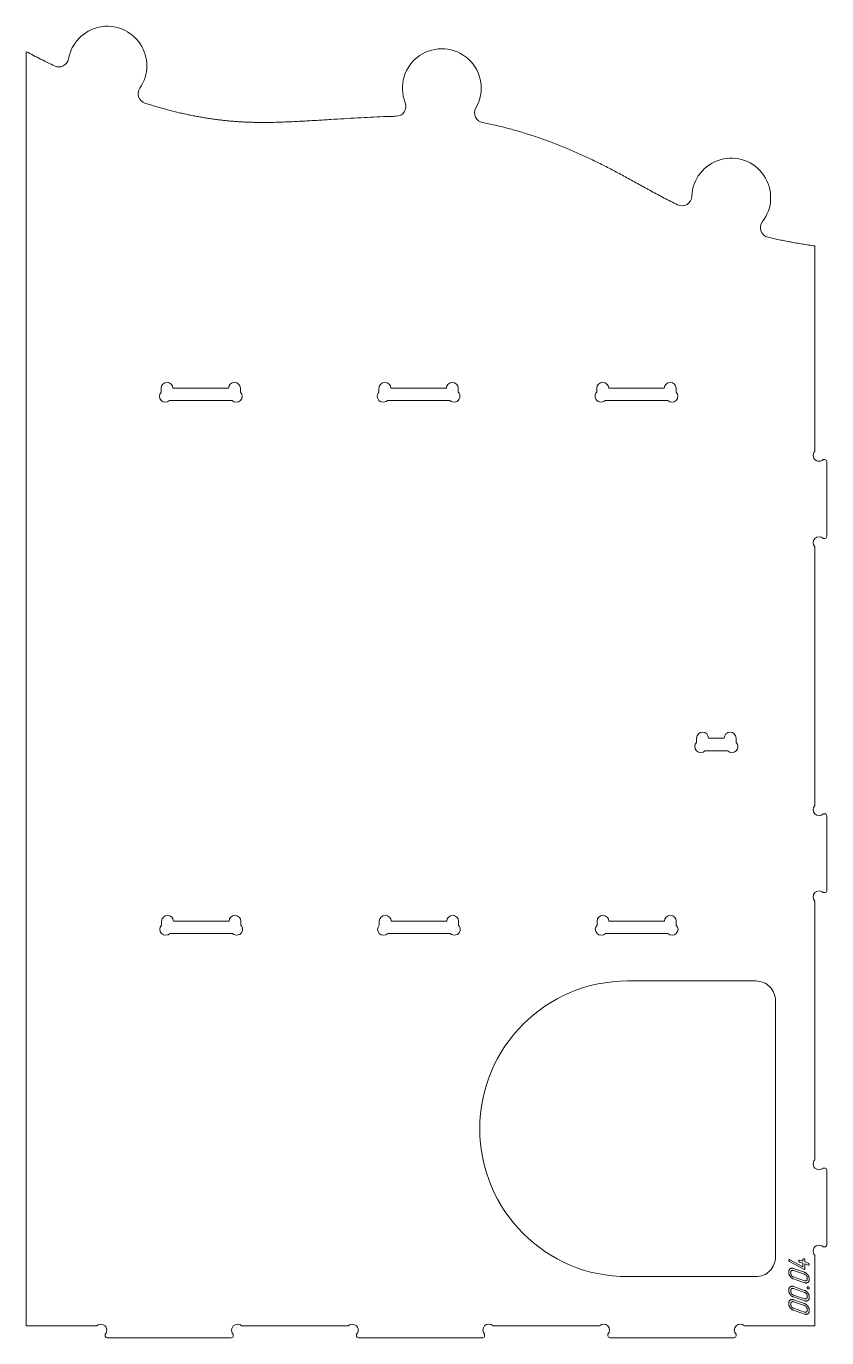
# Model space of a CAD drawing. Header units: millimetres. Extents: x 10 to 1426, y -715 to -10.
# Drawn here: x 10 to 416, y -676 to -10 of the extents above; entities that cross this region are included whole.
import ezdxf

# ---------------------------------------------------------------- set-up
doc = ezdxf.new("R2010")
doc.units = ezdxf.units.MM
doc.layers.add('Cut', color=7, linetype='Continuous', lineweight=0)
doc.layers.add('Mark', color=7, linetype='Continuous', lineweight=0)

msp = doc.modelspace()

# ---------------------------------------------------------------- linework, layer by layer
at = {"layer": 'Cut'}
for points in [[(410.2062, -669.535223), (374.448921, -669.535223, 1), (370.20628, -673.777864), (370.20628, -674.535213, -0.4142135624), (369.206282, -675.535211), (306.206408, -675.535211, -0.4142135624), (305.20641, -674.535213), (305.20641, -673.777864, 1), (300.963769, -669.535223), (246.949176, -669.535223, 1), (242.706535, -673.777864), (242.706535, -674.535213, -0.4142135624), (241.706537, -675.535211), (178.706663, -675.535211, -0.4142135624), (177.706665, -674.535213), (177.706665, -673.777864, 1), (173.464024, -669.535223), (119.449431, -669.535223, 1), (115.20679, -673.777864), (115.20679, -674.535213, -0.4142135624), (114.206792, -675.535211), (51.206918, -675.535211, -0.4142135624), (50.20692, -674.535213), (50.20692, -673.777864, 1), (45.964279, -669.535223), (10.207, -669.535223), (10.207, -23.116303), (11.13396, -23.601324), (12.056811, -24.082078), (12.975568, -24.558584), (13.890247, -25.030861), (14.800865, -25.498925), (15.707438, -25.962796), (16.609981, -26.422492), (17.508511, -26.87803), (18.403044, -27.329428), (19.293595, -27.776705), (20.180181, -28.219879), (21.062818, -28.658968), (21.941522, -29.093989), (22.816309, -29.524962), (23.687194, -29.951904), (24.554195, -30.374833, 0.4984583973), (31.666373, -26.744467, -1.2428275197), (67.809843, -41.58868, 0.5032631633), (70.390348, -49.193976), (71.129718, -49.430536), (71.865458, -49.663467), (72.597592, -49.892795), (73.326142, -50.118546), (74.05113, -50.340745), (74.77258, -50.559417), (75.490514, -50.774589), (76.204955, -50.986285), (76.915925, -51.194531), (77.623448, -51.399354), (78.327545, -51.600778), (79.02824, -51.798829), (79.725555, -51.993533), (80.419513, -52.184914), (81.110136, -52.373), (81.797447, -52.557815), (82.48147, -52.739384), (83.162226, -52.917735), (83.839738, -53.092891), (84.514029, -53.264879), (85.185121, -53.433724), (85.853038, -53.599451), (86.517801, -53.762087), (87.179434, -53.921657), (87.83796, -54.078187), (88.4934, -54.231701), (89.145778, -54.382226), (89.795116, -54.529787), (90.441437, -54.67441), (91.084763, -54.81612), (91.725118, -54.954943), (92.362524, -55.090904), (92.997004, -55.224029), (93.628579, -55.354344), (94.257274, -55.481874), (94.883111, -55.606645), (95.506111, -55.728682), (96.126299, -55.848011), (96.743696, -55.964658), (97.358326, -56.078647), (97.970211, -56.190005), (98.579373, -56.298757), (99.185836, -56.404928), (99.789622, -56.508545), (100.390753, -56.609633), (100.989253, -56.708217), (101.585144, -56.804323), (102.178448, -56.897977), (102.769189, -56.989204), (103.357389, -57.078029), (103.943071, -57.164479), (104.526257, -57.248579), (105.106971, -57.330354), (105.685234, -57.40983), (106.261069, -57.487032), (106.8345, -57.561987), (107.405548, -57.634719), (107.974237, -57.705254), (108.540589, -57.773618), (109.104627, -57.839837), (109.666373, -57.903936), (110.22585, -57.96594), (110.783082, -58.025875), (111.338089, -58.083767), (111.890896, -58.139641), (112.441525, -58.193523), (112.989998, -58.245438), (113.536338, -58.295412), (114.080569, -58.343471), (114.622712, -58.389639), (115.16279, -58.433944), (115.700825, -58.476409), (116.236842, -58.517062), (116.770861, -58.555926), (117.302907, -58.593029), (117.833001, -58.628395), (118.361166, -58.66205), (118.887426, -58.69402), (119.411802, -58.72433), (119.934317, -58.753006), (120.454994, -58.780073), (120.973856, -58.805557), (121.490924, -58.829484), (122.006223, -58.851878), (122.519775, -58.872766), (123.031602, -58.892174), (123.541727, -58.910126), (124.050172, -58.926648), (124.556961, -58.941767), (125.062116, -58.955506), (125.565659, -58.967893), (126.067614, -58.978953), (126.568003, -58.98871), (127.066848, -58.997192), (128.06, -59.010428), (129.047251, -59.018866), (130.028782, -59.02271), (131.004774, -59.022166), (131.97541, -59.017436), (132.94087, -59.008727), (133.901335, -58.996243), (134.856988, -58.980187), (135.808009, -58.960765), (136.754581, -58.938182), (137.696883, -58.912641), (138.635098, -58.884348), (139.569408, -58.853506), (140.499993, -58.820322), (141.427034, -58.784998), (142.350714, -58.747739), (143.271214, -58.708751), (144.188714, -58.668238), (145.103397, -58.626404), (146.015443, -58.583453), (146.924984, -58.539539), (147.832053, -58.494718), (148.736675, -58.449035), (149.638876, -58.402538), (150.538679, -58.355271), (151.436109, -58.30728), (152.331189, -58.258611), (153.223946, -58.20931), (154.114403, -58.159422), (155.002584, -58.108994), (155.888514, -58.058071), (156.772218, -58.006699), (157.65372, -57.954924), (158.533044, -57.902792), (159.410214, -57.850347), (160.285257, -57.797637), (161.158194, -57.744707), (162.029052, -57.691603), (162.897855, -57.63837), (163.764626, -57.585054), (164.629391, -57.531701), (166.352999, -57.425068), (168.068874, -57.318837), (169.777213, -57.213374), (171.478209, -57.109045), (173.172059, -57.006217), (174.858959, -56.905256), (176.539104, -56.806528), (178.21269, -56.710399), (179.879912, -56.617237), (181.540965, -56.527407), (183.196046, -56.441275), (184.845349, -56.359208), (186.489071, -56.281573), (188.127408, -56.208734), (189.760553, -56.14106), (191.388704, -56.078915), (193.012055, -56.022667), (194.630803, -55.972682), (195.438512, -55.950152), (196.245143, -55.929326), (197.05072, -55.910248), (197.855269, -55.892964, 0.5238508366), (202.397276, -49.0406, -1.5988298584), (238.267477, -51.670847, 0.516950621), (241.654469, -59.093271), (242.422791, -59.241494), (243.191046, -59.393058), (243.95923, -59.547951), (244.727343, -59.706164), (245.495382, -59.867687), (246.263345, -60.032507), (247.031232, -60.200616), (247.799039, -60.372003), (248.566765, -60.546658), (249.334408, -60.724569), (250.101966, -60.905727), (250.869438, -61.090122), (251.636821, -61.277743), (252.404114, -61.468579), (253.171314, -61.66262), (253.938421, -61.859856), (254.705432, -62.060277), (255.472345, -62.263871), (256.239158, -62.470629), (257.00587, -62.680541), (257.772479, -62.893595), (258.538983, -63.109782), (259.305379, -63.32909), (260.071667, -63.551511), (260.837844, -63.777033), (261.603908, -64.005645), (262.369858, -64.237338), (263.135692, -64.472102), (263.901407, -64.709925), (264.667002, -64.950797), (265.432476, -65.194709), (266.197826, -65.441649), (266.96305, -65.691607), (267.728147, -65.944573), (268.493115, -66.200537), (269.257951, -66.459487), (270.022654, -66.721414), (270.787223, -66.986308), (271.551655, -67.254157), (272.315948, -67.524952), (273.080101, -67.798682), (273.844112, -68.075336), (274.607979, -68.354905), (275.371699, -68.637378), (276.135272, -68.922744), (276.898695, -69.210994), (277.661967, -69.502116), (278.425085, -69.796101), (279.188048, -70.092937), (279.950853, -70.392616), (280.7135, -70.695125), (281.475986, -71.000456), (282.23831, -71.308596), (283.000468, -71.619537), (283.762461, -71.933268), (284.524285, -72.249777), (285.285939, -72.569056), (286.047421, -72.891093), (286.80873, -73.215879), (287.569863, -73.543402), (288.330818, -73.873652), (289.091594, -74.206619), (289.852188, -74.542293), (290.6126, -74.880663), (291.372826, -75.221719), (292.132866, -75.565451), (292.892717, -75.911847), (293.652378, -76.260898), (294.411847, -76.612593), (295.171121, -76.966922), (295.930199, -77.323874), (296.689079, -77.68344), (297.447759, -78.045608), (298.206238, -78.410369), (298.964514, -78.777711), (299.722584, -79.147625), (300.480446, -79.5201), (301.2381, -79.895126), (301.995543, -80.272693), (302.752773, -80.652789), (303.509788, -81.035405), (304.266587, -81.42053), (305.023168, -81.808153), (305.779529, -82.198266), (306.535667, -82.590856), (307.291582, -82.985914), (308.047276, -83.383426), (308.802835, -83.783339), (309.558402, -84.185569), (310.314123, -84.590032), (311.070142, -84.996643), (311.826605, -85.405319), (312.583657, -85.815974), (313.341445, -86.228524), (314.100112, -86.642886), (314.859805, -87.058974), (315.620668, -87.476704), (316.382847, -87.895993), (317.146487, -88.316755), (317.911734, -88.738907), (318.678732, -89.162363), (319.447628, -89.58704), (320.218566, -90.012854), (320.991692, -90.439719), (321.767151, -90.867552), (322.545088, -91.296268), (323.325649, -91.725784), (324.108979, -92.156013), (324.895223, -92.586874), (325.684527, -93.018279), (326.477035, -93.450147), (327.272894, -93.882392), (328.072248, -94.314929), (328.875243, -94.747676), (329.682025, -95.180546), (330.492737, -95.613456), (331.307526, -96.046322), (332.126538, -96.479059), (332.949916, -96.911583), (333.777808, -97.343809), (334.610357, -97.775653), (335.447709, -98.207032), (336.29001, -98.637859), (337.137405, -99.068052), (337.990039, -99.497526), (338.848058, -99.926196), (339.711606, -100.353978), (340.580829, -100.780788, 0.5438591134), (347.773859, -96.453638, -1.3736657335), (383.592789, -109.336761, 0.5451415584), (386.401016, -117.258762), (387.086062, -117.419437), (387.774678, -117.578715), (388.466887, -117.736584), (389.16271, -117.89303), (389.862172, -118.048041), (390.565294, -118.201602), (391.2721, -118.353701), (391.982613, -118.504325), (392.696855, -118.653459), (393.414849, -118.801092), (394.136619, -118.947209), (394.862186, -119.091797), (395.591573, -119.234844), (396.324804, -119.376336), (397.061901, -119.516259), (397.802888, -119.654601), (398.547786, -119.791348), (399.296619, -119.926487), (400.049409, -120.060004), (400.80618, -120.191887), (401.566954, -120.322123), (402.331753, -120.450697), (403.100602, -120.577597), (403.873522, -120.702809), (404.650537, -120.826321), (405.431669, -120.948119), (406.216941, -121.068189), (407.006376, -121.186519), (407.799996, -121.303096), (408.597825, -121.417905), (409.399886, -121.530934), (410.2062, -121.642169), (410.2062, -225.793461, 1), (414.448841, -230.036102), (415.20619, -230.036102, -0.4142135624), (416.206188, -231.036101), (416.206188, -269.036024, -0.4142135624), (415.20619, -270.036022), (414.448841, -270.036022, 1), (410.2062, -274.278663), (410.2062, -405.493102, 1), (414.448841, -409.735743), (415.20619, -409.735743, -0.4142135624), (416.206188, -410.735741), (416.206188, -448.735665, -0.4142135624), (415.20619, -449.735663), (414.448841, -449.735663, 1), (410.2062, -453.978304), (410.2062, -585.192742, 1), (414.448841, -589.435383), (415.20619, -589.435383, -0.4142135624), (416.206188, -590.435381), (416.206188, -628.435305, -0.4142135624), (415.20619, -629.435303), (414.448841, -629.435303, 1), (410.2062, -633.677944)], [(114.564142, -200.036162, 1), (118.806783, -195.793521), (118.806783, -193.836174, 1), (112.806783, -193.836174), (84.606863, -193.836174, 1), (78.606863, -193.836174), (78.606863, -195.793521, 1), (82.849504, -200.036162)], [(225.063921, -200.036162, 1), (229.306562, -195.793521), (229.306562, -193.836174, 1), (223.306562, -193.836174), (195.106642, -193.836174, 1), (189.106642, -193.836174), (189.106642, -195.793521, 1), (193.349283, -200.036162)], [(335.5637, -200.036162, 1), (339.806341, -195.793521), (339.806341, -193.836174, 1), (333.806341, -193.836174), (305.606421, -193.836174, 1), (299.606421, -193.836174), (299.606421, -195.793521, 1), (303.849062, -200.036162)], [(365.963639, -377.735807, 1), (370.20628, -373.493166), (370.20628, -371.335819, 1), (364.20628, -371.335819), (356.20632, -371.335819, 1), (350.20632, -371.335819), (350.20632, -373.493166, 1), (354.448961, -377.735807)], [(114.825342, -470.435621, 1), (119.067983, -466.19298), (119.067983, -464.235634, 1), (113.067983, -464.235634), (84.868063, -464.235634, 1), (78.868063, -464.235634), (78.868063, -466.19298, 1), (83.110704, -470.435621)], [(225.238054, -470.435621, 1), (229.480695, -466.19298), (229.480695, -464.235634, 1), (223.480695, -464.235634), (195.280776, -464.235634, 1), (189.280776, -464.235634), (189.280776, -466.19298, 1), (193.523417, -470.435621)], [(335.650767, -470.435621, 1), (339.893408, -466.19298), (339.893408, -464.235634, 1), (333.893408, -464.235634), (305.693488, -464.235634, 1), (299.693488, -464.235634), (299.693488, -466.19298, 1), (303.936129, -470.435621)], [(347.706322, -644.535273), (380.20626, -644.535273, 0.4142135624), (390.20624, -634.535292), (390.20624, -504.535553, 0.4142135624), (380.206258, -494.535573), (315.20639, -494.535573, 1), (315.206385, -644.535273)]]:
    msp.add_lwpolyline(points, format="xyb", close=True, dxfattribs=at)
at = {"layer": 'Mark'}
for p, q in [((396.977798, -636.275883), (396.977822, -636.264743)), ((396.97789, -636.285289), (396.977798, -636.275883)), ((396.977822, -636.264743), (396.978267, -636.241257)), ((396.979362, -636.3224), (396.97789, -636.285289)), ((396.978267, -636.241257), (396.980757, -636.196526)), ((396.987601, -636.394166), (396.979362, -636.3224)), ((396.980757, -636.196526), (396.985382, -636.154781)), ((396.985382, -636.154781), (396.992141, -636.11602)), ((397.002904, -636.462657), (396.987601, -636.394166)), ((396.992141, -636.11602), (397.001034, -636.080246)), ((397.001034, -636.080246), (397.012063, -636.047456)), ((397.025269, -636.527874), (397.002904, -636.462657)), ((397.012063, -636.047456), (397.025225, -636.017652)), ((397.025225, -636.017652), (397.040522, -635.990834)), ((397.054696, -636.589817), (397.025269, -636.527874)), ((397.040522, -635.990834), (397.057954, -635.967)), ((397.091187, -636.648486), (397.054696, -636.589817)), ((397.057954, -635.967), (397.07752, -635.946153)), ((397.07752, -635.946153), (397.099221, -635.92829)), ((397.134739, -636.70388), (397.091187, -636.648486)), ((397.099221, -635.92829), (397.123056, -635.913413)), ((397.123056, -635.913413), (397.149025, -635.901522)), ((397.185355, -636.756), (397.134739, -636.70388)), ((397.149025, -635.901522), (397.177129, -635.892616)), ((397.177129, -635.892616), (397.207368, -635.886695)), ((397.243033, -636.804845), (397.185355, -636.756)), ((397.207368, -635.886695), (397.239741, -635.88376)), ((397.239741, -635.88376), (397.274248, -635.88381)), ((397.307774, -636.850416), (397.243033, -636.804845)), ((397.274248, -635.88381), (397.31089, -635.886846)), ((397.379577, -636.892713), (397.307774, -636.850416)), ((397.31089, -635.886846), (397.349667, -635.892867)), ((397.349667, -635.892867), (397.390577, -635.901874)), ((404.565947, -640.765808), (397.379577, -636.892713)), ((397.390577, -635.901874), (397.433623, -635.913866)), ((397.433623, -635.913866), (397.455946, -635.920981)), ((397.531363, -635.953764), (404.120635, -639.5359)), ((401.970639, -636.533785), (401.972593, -636.473038)), ((401.972593, -636.594996), (401.970639, -636.533785)), ((401.972593, -636.473038), (401.978452, -636.41758)), ((401.978452, -636.653629), (401.972593, -636.594996)), ((401.978452, -636.41758), (401.988218, -636.367412)), ((401.988218, -636.709683), (401.978452, -636.653629)), ((401.988218, -636.367412), (402.001889, -636.322535)), ((402.001889, -636.763158), (401.988218, -636.709683)), ((402.001889, -636.322535), (402.019467, -636.282947)), ((402.019467, -636.814056), (402.001889, -636.763158)), ((402.019467, -636.282947), (402.040952, -636.248649)), ((402.040952, -636.862375), (402.019467, -636.814056)), ((402.040952, -636.248649), (402.066342, -636.219642)), ((402.066342, -636.908116), (402.040952, -636.862375)), ((402.066342, -636.219642), (402.095639, -636.195924)), ((402.095639, -636.951279), (402.066342, -636.908116)), ((402.095639, -636.195924), (402.128842, -636.177496)), ((402.128842, -636.991863), (402.095639, -636.951279)), ((402.128842, -636.177496), (402.165952, -636.164358)), ((402.165952, -637.029869), (402.128842, -636.991863)), ((402.165952, -636.164358), (402.206967, -636.15651)), ((402.206967, -637.065297), (402.165952, -637.029869)), ((402.206967, -636.15651), (402.251889, -636.153952)), ((402.251889, -637.098147), (402.206967, -637.065297)), ((402.251889, -636.153952), (402.300717, -636.156685)), ((402.300717, -637.128418), (402.251889, -637.098147)), ((402.300717, -636.156685), (402.353451, -636.164707)), ((402.353451, -637.156111), (402.300717, -637.128418)), ((402.353451, -636.164707), (402.410092, -636.178019)), ((402.410092, -637.181225), (402.353451, -637.156111)), ((402.410092, -636.178019), (402.470638, -636.196621)), ((402.470638, -637.203762), (402.410092, -637.181225)), ((402.470638, -636.196621), (404.120635, -636.757334)), ((404.120635, -637.764475), (402.470638, -637.203762)), ((404.120635, -635.828764), (404.122588, -635.768016)), ((404.120635, -636.757334), (404.120635, -635.828764)), ((404.120635, -639.5359), (404.120635, -637.764475)), ((404.122588, -635.768016), (404.128448, -635.712557)), ((404.128448, -635.712557), (404.138213, -635.662387)), ((404.138213, -635.662387), (404.151885, -635.617507)), ((404.151885, -635.617507), (404.169463, -635.577915)), ((404.169463, -635.577915), (404.190947, -635.543612)), ((404.190947, -635.543612), (404.216338, -635.514599)), ((404.216338, -635.514599), (404.245635, -635.490875)), ((404.245635, -635.490875), (404.278838, -635.47244)), ((404.278838, -635.47244), (404.315947, -635.459293)), ((404.315947, -635.459293), (404.356963, -635.451436)), ((404.356963, -635.451436), (404.401885, -635.448869)), ((404.401885, -635.448869), (404.450713, -635.45159)), ((404.450713, -635.45159), (404.503447, -635.4596)), ((404.503447, -635.4596), (404.560087, -635.4729)), ((404.560087, -635.4729), (404.620634, -635.491488)), ((404.620634, -635.491488), (404.681181, -635.514053)), ((404.681181, -635.514053), (404.737821, -635.539251)), ((404.737821, -635.539251), (404.790556, -635.567083)), ((404.790556, -635.567083), (404.839384, -635.59755)), ((404.839384, -635.59755), (404.884305, -635.630651)), ((404.884305, -635.630651), (404.925321, -635.666385)), ((404.925321, -635.666385), (404.96243, -635.704754)), ((404.96243, -635.704754), (404.995633, -635.745757)), ((404.995633, -635.745757), (405.02493, -635.789394)), ((405.02493, -635.789394), (405.050321, -635.835665)), ((405.050321, -635.835665), (405.071805, -635.88457)), ((405.071805, -635.88457), (405.089383, -635.93611)), ((405.089383, -635.93611), (405.103055, -635.990283)), ((405.103055, -635.990283), (405.112821, -636.04709)), ((405.112821, -636.04709), (405.11868, -636.106532)), ((405.11868, -636.106532), (405.120633, -636.168608)), ((405.120633, -636.168608), (405.120633, -637.097177)), ((405.120633, -637.097177), (406.763487, -637.655435)), ((406.763487, -638.662576), (405.120633, -638.104318)), ((405.120633, -638.104318), (405.120633, -640.461456)), ((406.763487, -637.655435), (406.824034, -637.677999)), ((406.824034, -638.681206), (406.763487, -638.662576)), ((406.824034, -637.677999), (406.880674, -637.703197)), ((406.880674, -638.694602), (406.824034, -638.681206)), ((406.880674, -637.703197), (406.933409, -637.73103)), ((406.933409, -638.702763), (406.880674, -638.694602)), ((406.933409, -637.73103), (406.982237, -637.761496)), ((406.982237, -638.705691), (406.933409, -638.702763)), ((406.982237, -637.761496), (407.027158, -637.794597)), ((407.027158, -638.703384), (406.982237, -638.705691)), ((407.027158, -637.794597), (407.068174, -637.830332)), ((407.068174, -638.695843), (407.027158, -638.703384)), ((407.068174, -637.830332), (407.105283, -637.8687)), ((407.105283, -638.683068), (407.068174, -638.695843)), ((407.105283, -637.8687), (407.138486, -637.909703)), ((407.138486, -638.665059), (407.105283, -638.683068)), ((407.138486, -637.909703), (407.167783, -637.95334)), ((407.167783, -638.641816), (407.138486, -638.665059)), ((407.167783, -637.95334), (407.193174, -637.999611)), ((407.193174, -638.613338), (407.167783, -638.641816)), ((407.193174, -637.999611), (407.214658, -638.048517)), ((407.214658, -638.579626), (407.193174, -638.613338)), ((407.214658, -638.048517), (407.232236, -638.100056)), ((407.232236, -638.54068), (407.214658, -638.579626)), ((407.232236, -638.100056), (407.245908, -638.154229)), ((407.245908, -638.4965), (407.232236, -638.54068)), ((407.245908, -638.154229), (407.255673, -638.211037)), ((407.255673, -638.447085), (407.245908, -638.4965)), ((407.255673, -638.211037), (407.261533, -638.270478)), ((407.261533, -638.392437), (407.255673, -638.447085)), ((407.261533, -638.270478), (407.263486, -638.332554)), ((407.263486, -638.332554), (407.261533, -638.392437)), ((404.606167, -640.78619), (404.565947, -640.765808)), ((404.63492, -640.796388), (404.606167, -640.78619)), ((404.693737, -640.814424), (404.63492, -640.796388)), ((404.748759, -640.827263), (404.693737, -640.814424)), ((404.799986, -640.834907), (404.748759, -640.827263)), ((404.847419, -640.837355), (404.799986, -640.834907)), ((404.891058, -640.834607), (404.847419, -640.837355)), ((404.930901, -640.826664), (404.891058, -640.834607)), ((404.96695, -640.813524), (404.930901, -640.826664)), ((404.999205, -640.795189), (404.96695, -640.813524)), ((405.027665, -640.771657), (404.999205, -640.795189)), ((405.05233, -640.74293), (405.027665, -640.771657)), ((405.0732, -640.709008), (405.05233, -640.74293)), ((405.090276, -640.669889), (405.0732, -640.709008)), ((405.103557, -640.625574), (405.090276, -640.669889)), ((405.113044, -640.576064), (405.103557, -640.625574)), ((405.118736, -640.521358), (405.113044, -640.576064)), ((405.120633, -640.461456), (405.118736, -640.521358))]:
    msp.add_line(p, q, dxfattribs=at)
for points in [[(404.977776, -642.334332), (399.263502, -640.392371), (399.145974, -640.355052), (399.030638, -640.323729), (398.917495, -640.298403), (398.806545, -640.279073), (398.697787, -640.26574), (398.591221, -640.258404), (398.486848, -640.257065), (398.384667, -640.261722), (398.284679, -640.272376), (398.186883, -640.289026), (398.09128, -640.311674), (397.997869, -640.340318), (397.906651, -640.374958), (397.817625, -640.415595), (397.730791, -640.462229), (397.64615, -640.51486), (397.565216, -640.572484), (397.489504, -640.634097), (397.419013, -640.6997), (397.353744, -640.769292), (397.293696, -640.842874), (397.23887, -640.920446), (397.189265, -641.002007), (397.144882, -641.087557), (397.10572, -641.177097), (397.07178, -641.270626), (397.043062, -641.368145), (397.019565, -641.469654), (397.001289, -641.575152), (396.988235, -641.684639), (396.980403, -641.798116), (396.977792, -641.915583), (396.977792, -642.629867), (396.980409, -642.747925), (396.988259, -642.865604), (397.001342, -642.982905), (397.019659, -643.099826), (397.043209, -643.216369), (397.071992, -643.332533), (397.106009, -643.448318), (397.145258, -643.563724), (397.189742, -643.678751), (397.239458, -643.7934), (397.294408, -643.907669), (397.354591, -644.02156), (397.420008, -644.135072), (397.490657, -644.248205), (397.566541, -644.360959), (397.647657, -644.473334), (397.732469, -644.58327), (397.819437, -644.688707), (397.908563, -644.789644), (397.999847, -644.886081), (398.093287, -644.978019), (398.188884, -645.065457), (398.286639, -645.148395), (398.386551, -645.226834), (398.488619, -645.300774), (398.592846, -645.370214), (398.699229, -645.435154), (398.807769, -645.495594), (398.918467, -645.551535), (399.031321, -645.602977), (399.146333, -645.649919), (399.263502, -645.692361), (404.977776, -647.634321), (405.095211, -647.671614), (405.210463, -647.702941), (405.323531, -647.728302), (405.434416, -647.747696), (405.543118, -647.761125), (405.649636, -647.768587), (405.753971, -647.770083), (405.856123, -647.765613), (405.956091, -647.755176), (406.053876, -647.738774), (406.149478, -647.716405), (406.242896, -647.68807), (406.334132, -647.653769), (406.423184, -647.613502), (406.510052, -647.567269), (406.594737, -647.515069), (406.675719, -647.457907), (406.751475, -647.396786), (406.822007, -647.331706), (406.887315, -647.262667), (406.947398, -647.189669), (407.002256, -647.112711), (407.05189, -647.031795), (407.096299, -646.94692), (407.135483, -646.858086), (407.169443, -646.765293), (407.198178, -646.668541), (407.221689, -646.56783), (407.239975, -646.46316), (407.253037, -646.354531), (407.260874, -646.241943), (407.263486, -646.125396), (407.263486, -645.411111), (407.26088, -645.291606), (407.25306, -645.17257), (407.240028, -645.054003), (407.221783, -644.935907), (407.198326, -644.818279), (407.169655, -644.701121), (407.135772, -644.584433), (407.096675, -644.468214), (407.052366, -644.352465), (407.002845, -644.237185), (406.94811, -644.122375), (406.888162, -644.008034), (406.823002, -643.894163), (406.752629, -643.780762), (406.677043, -643.66783), (406.596244, -643.555367), (406.511729, -643.445384), (406.424996, -643.33989), (406.336044, -643.238885), (406.244874, -643.142369), (406.151485, -643.050343), (406.055877, -642.962805), (405.958051, -642.879757), (405.858006, -642.801197), (405.755743, -642.727127), (405.65126, -642.657546), (405.54456, -642.592454), (405.43564, -642.531852), (405.324502, -642.475738), (405.211145, -642.424113), (405.09557, -642.376978)], [(404.977776, -643.341473), (399.263502, -641.399512), (399.197844, -641.378686), (399.133374, -641.361242), (399.070094, -641.347178), (399.008002, -641.336496), (398.9471, -641.329196), (398.887386, -641.325276), (398.828861, -641.324738), (398.771525, -641.327582), (398.715378, -641.333806), (398.660419, -641.343412), (398.60665, -641.3564), (398.554069, -641.372768), (398.502677, -641.392518), (398.452475, -641.41565), (398.403461, -641.442163), (398.355635, -641.472057), (398.309881, -641.504727), (398.267078, -641.53957), (398.227227, -641.576585), (398.190328, -641.615772), (398.156381, -641.65713), (398.125386, -641.700661), (398.097343, -641.746363), (398.072252, -641.794238), (398.050112, -641.844285), (398.030925, -641.896503), (398.014689, -641.950894), (398.001406, -642.007456), (397.991074, -642.06619), (397.983694, -642.127097), (397.979266, -642.190175), (397.97779, -642.255426), (397.97779, -642.96971), (397.979271, -643.034714), (397.983713, -643.09962), (397.991117, -643.164429), (398.001482, -643.22914), (398.014809, -643.293754), (398.031097, -643.358269), (398.050347, -643.422688), (398.072558, -643.487008), (398.097731, -643.551231), (398.125866, -643.615356), (398.156961, -643.679384), (398.191019, -643.743313), (398.228038, -643.807146), (398.268018, -643.87088), (398.31096, -643.934517), (398.356863, -643.998056), (398.404827, -644.060263), (398.453952, -644.119901), (398.504236, -644.176972), (398.555681, -644.231475), (398.608285, -644.28341), (398.66205, -644.332777), (398.716975, -644.379577), (398.77306, -644.423809), (398.830305, -644.465472), (398.88871, -644.504568), (398.948275, -644.541097), (399.009, -644.575057), (399.070885, -644.606449), (399.133931, -644.635274), (399.198136, -644.661531), (399.263502, -644.68522), (404.977776, -646.62718), (405.043408, -646.648005), (405.107853, -646.665475), (405.171112, -646.679588), (405.233185, -646.690346), (405.294072, -646.697749), (405.353772, -646.701796), (405.412286, -646.702487), (405.469614, -646.699822), (405.525756, -646.693802), (405.580711, -646.684427), (405.63448, -646.671696), (405.687063, -646.655609), (405.738459, -646.636166), (405.788669, -646.613368), (405.837693, -646.587214), (405.885531, -646.557705), (405.931299, -646.525451), (405.974115, -646.491063), (406.013977, -646.45454), (406.050887, -646.415884), (406.084844, -646.375094), (406.115849, -646.332169), (406.1439, -646.287111), (406.168999, -646.239918), (406.191145, -646.190592), (406.210338, -646.139131), (406.226578, -646.085537), (406.239866, -646.029808), (406.2502, -645.971945), (406.257582, -645.911948), (406.262012, -645.849817), (406.263488, -645.785553), (406.263488, -645.071268), (406.262016, -645.00475), (406.257602, -644.938427), (406.250244, -644.872299), (406.239942, -644.806366), (406.226698, -644.740628), (406.21051, -644.675084), (406.19138, -644.609735), (406.169306, -644.544581), (406.144289, -644.479623), (406.116328, -644.414858), (406.085425, -644.350289), (406.051578, -644.285915), (406.014788, -644.221736), (405.975055, -644.157751), (405.932378, -644.093961), (405.886759, -644.030366), (405.83906, -643.968147), (405.790147, -643.908482), (405.740018, -643.851373), (405.688674, -643.796818), (405.636115, -643.744819), (405.582341, -643.695376), (405.527353, -643.648487), (405.471149, -643.604153), (405.41373, -643.562375), (405.355096, -643.523152), (405.295247, -643.486484), (405.234183, -643.452372), (405.171904, -643.420814), (405.10841, -643.391812), (405.0437, -643.365365)], [(404.977776, -651.491456), (399.263502, -649.549496), (399.145974, -649.512176), (399.030638, -649.480854), (398.917495, -649.455527), (398.806545, -649.436198), (398.697787, -649.422865), (398.591221, -649.415529), (398.486848, -649.414189), (398.384667, -649.418847), (398.284679, -649.4295), (398.186883, -649.446151), (398.09128, -649.468798), (397.997869, -649.497442), (397.906651, -649.532083), (397.817625, -649.57272), (397.730791, -649.619354), (397.64615, -649.671985), (397.565216, -649.729608), (397.489504, -649.791222), (397.419013, -649.856825), (397.353744, -649.926417), (397.293696, -649.999999), (397.23887, -650.07757), (397.189265, -650.159131), (397.144882, -650.244681), (397.10572, -650.334221), (397.07178, -650.427751), (397.043062, -650.52527), (397.019565, -650.626778), (397.001289, -650.732276), (396.988235, -650.841764), (396.980403, -650.955241), (396.977792, -651.072707), (396.977792, -651.786991), (396.980409, -651.90505), (396.988259, -652.022729), (397.001342, -652.140029), (397.019659, -652.256951), (397.043209, -652.373493), (397.071992, -652.489657), (397.106009, -652.605442), (397.145258, -652.720848), (397.189742, -652.835876), (397.239458, -652.950524), (397.294408, -653.064794), (397.354591, -653.178684), (397.420008, -653.292196), (397.490657, -653.405329), (397.566541, -653.518083), (397.647657, -653.630459), (397.732469, -653.740395), (397.819437, -653.845831), (397.908563, -653.946768), (397.999847, -654.043206), (398.093287, -654.135143), (398.188884, -654.222581), (398.286639, -654.30552), (398.386551, -654.383959), (398.488619, -654.457898), (398.592846, -654.527338), (398.699229, -654.592278), (398.807769, -654.652719), (398.918467, -654.70866), (399.031321, -654.760101), (399.146333, -654.807043), (399.263502, -654.849485), (404.977776, -656.791446), (405.095211, -656.828739), (405.210463, -656.860066), (405.323531, -656.885426), (405.434416, -656.904821), (405.543118, -656.918249), (405.649636, -656.925711), (405.753971, -656.927207), (405.856123, -656.922737), (405.956091, -656.912301), (406.053876, -656.895898), (406.149478, -656.87353), (406.242896, -656.845195), (406.334132, -656.810894), (406.423184, -656.770627), (406.510052, -656.724393), (406.594737, -656.672194), (406.675719, -656.615032), (406.751475, -656.55391), (406.822007, -656.48883), (406.887315, -656.419791), (406.947398, -656.346793), (407.002256, -656.269836), (407.05189, -656.18892), (407.096299, -656.104045), (407.135483, -656.015211), (407.169443, -655.922418), (407.198178, -655.825665), (407.221689, -655.724954), (407.239975, -655.620284), (407.253037, -655.511655), (407.260874, -655.399067), (407.263486, -655.28252), (407.263486, -654.568236), (407.26088, -654.44873), (407.25306, -654.329694), (407.240028, -654.211128), (407.221783, -654.093031), (407.198326, -653.975404), (407.169655, -653.858246), (407.135772, -653.741558), (407.096675, -653.625339), (407.052366, -653.50959), (407.002845, -653.39431), (406.94811, -653.2795), (406.888162, -653.165159), (406.823002, -653.051288), (406.752629, -652.937886), (406.677043, -652.824954), (406.596244, -652.712492), (406.511729, -652.602509), (406.424996, -652.497015), (406.336044, -652.39601), (406.244874, -652.299494), (406.151485, -652.207467), (406.055877, -652.11993), (405.958051, -652.036881), (405.858006, -651.958322), (405.755743, -651.884252), (405.65126, -651.814671), (405.54456, -651.749579), (405.43564, -651.688976), (405.324502, -651.632863), (405.211145, -651.581238), (405.09557, -651.534103)], [(404.977776, -652.498597), (399.263502, -650.556637), (399.197844, -650.535811), (399.133374, -650.518366), (399.070094, -650.504303), (399.008002, -650.493621), (398.9471, -650.48632), (398.887386, -650.482401), (398.828861, -650.481863), (398.771525, -650.484706), (398.715378, -650.490931), (398.660419, -650.500537), (398.60665, -650.513524), (398.554069, -650.529893), (398.502677, -650.549643), (398.452475, -650.572774), (398.403461, -650.599287), (398.355635, -650.629181), (398.309881, -650.661852), (398.267078, -650.696695), (398.227227, -650.733709), (398.190328, -650.772896), (398.156381, -650.814255), (398.125386, -650.857785), (398.097343, -650.903488), (398.072252, -650.951363), (398.050112, -651.001409), (398.030925, -651.053628), (398.014689, -651.108018), (398.001406, -651.164581), (397.991074, -651.223315), (397.983694, -651.284221), (397.979266, -651.3473), (397.97779, -651.41255), (397.97779, -652.126835), (397.979271, -652.191839), (397.983713, -652.256745), (397.991117, -652.321554), (398.001482, -652.386265), (398.014809, -652.450878), (398.031097, -652.515394), (398.050347, -652.579812), (398.072558, -652.644133), (398.097731, -652.708355), (398.125866, -652.772481), (398.156961, -652.836508), (398.191019, -652.900438), (398.228038, -652.96427), (398.268018, -653.028005), (398.31096, -653.091641), (398.356863, -653.155181), (398.404827, -653.217387), (398.453952, -653.277026), (398.504236, -653.334097), (398.555681, -653.3886), (398.608285, -653.440535), (398.66205, -653.489902), (398.716975, -653.536702), (398.77306, -653.580933), (398.830305, -653.622597), (398.88871, -653.661693), (398.948275, -653.698221), (399.009, -653.732181), (399.070885, -653.763574), (399.133931, -653.792399), (399.198136, -653.818655), (399.263502, -653.842344), (404.977776, -655.784305), (405.043408, -655.80513), (405.107853, -655.822599), (405.171112, -655.836713), (405.233185, -655.847471), (405.294072, -655.854873), (405.353772, -655.85892), (405.412286, -655.859611), (405.469614, -655.856947), (405.525756, -655.850927), (405.580711, -655.841551), (405.63448, -655.82882), (405.687063, -655.812733), (405.738459, -655.793291), (405.788669, -655.770493), (405.837693, -655.744339), (405.885531, -655.71483), (405.931299, -655.682575), (405.974115, -655.648187), (406.013977, -655.611665), (406.050887, -655.573009), (406.084844, -655.532218), (406.115849, -655.489294), (406.1439, -655.444235), (406.168999, -655.397043), (406.191145, -655.347716), (406.210338, -655.296256), (406.226578, -655.242661), (406.239866, -655.186932), (406.2502, -655.12907), (406.257582, -655.069073), (406.262012, -655.006942), (406.263488, -654.942677), (406.263488, -654.228393), (406.262016, -654.161875), (406.257602, -654.095552), (406.250244, -654.029424), (406.239942, -653.96349), (406.226698, -653.897752), (406.21051, -653.832209), (406.19138, -653.76686), (406.169306, -653.701706), (406.144289, -653.636747), (406.116328, -653.571983), (406.085425, -653.507414), (406.051578, -653.44304), (406.014788, -653.37886), (405.975055, -653.314875), (405.932378, -653.251086), (405.886759, -653.187491), (405.83906, -653.125271), (405.790147, -653.065607), (405.740018, -653.008497), (405.688674, -652.953943), (405.636115, -652.901944), (405.582341, -652.8525), (405.527353, -652.805611), (405.471149, -652.761278), (405.41373, -652.7195), (405.355096, -652.680277), (405.295247, -652.643609), (405.234183, -652.609496), (405.171904, -652.577939), (405.10841, -652.548936), (405.0437, -652.522489)], [(406.263488, -650.006973), (406.265441, -650.068183), (406.2713, -650.126814), (406.281066, -650.182866), (406.294738, -650.236339), (406.312316, -650.287232), (406.3338, -650.335547), (406.359191, -650.381282), (406.388488, -650.424438), (406.421691, -650.465015), (406.4588, -650.503013), (406.499816, -650.538432), (406.544737, -650.571271), (406.593565, -650.601532), (406.6463, -650.629213), (406.70294, -650.654315), (406.763487, -650.676837), (406.824034, -650.695467), (406.880674, -650.708863), (406.933409, -650.717025), (406.982237, -650.719953), (407.027158, -650.717646), (407.068174, -650.710105), (407.105283, -650.69733), (407.138486, -650.679321), (407.167783, -650.656077), (407.193174, -650.6276), (407.214658, -650.593888), (407.232236, -650.554942), (407.245908, -650.510762), (407.255673, -650.461347), (407.261533, -650.406699), (407.263486, -650.346816), (407.261533, -650.28474), (407.255673, -650.225298), (407.245908, -650.168491), (407.232236, -650.114318), (407.214658, -650.062778), (407.193174, -650.013873), (407.167783, -649.967602), (407.138486, -649.923965), (407.105283, -649.882962), (407.068174, -649.844593), (407.027158, -649.808859), (406.982237, -649.775758), (406.933409, -649.745292), (406.880674, -649.717459), (406.824034, -649.692261), (406.763487, -649.669697), (406.70294, -649.651108), (406.6463, -649.637808), (406.593565, -649.629798), (406.544737, -649.627077), (406.499816, -649.629645), (406.4588, -649.637502), (406.421691, -649.650648), (406.388488, -649.669083), (406.359191, -649.692807), (406.3338, -649.721821), (406.312316, -649.756123), (406.294738, -649.795715), (406.281066, -649.840596), (406.2713, -649.890766), (406.265441, -649.946225)], [(404.977776, -658.212871), (399.263502, -656.270911), (399.145974, -656.233592), (399.030638, -656.202269), (398.917495, -656.176942), (398.806545, -656.157613), (398.697787, -656.14428), (398.591221, -656.136944), (398.486848, -656.135604), (398.384667, -656.140262), (398.284679, -656.150916), (398.186883, -656.167566), (398.09128, -656.190213), (397.997869, -656.218857), (397.906651, -656.253498), (397.817625, -656.294135), (397.730791, -656.340769), (397.64615, -656.3934), (397.565216, -656.451023), (397.489504, -656.512637), (397.419013, -656.57824), (397.353744, -656.647832), (397.293696, -656.721414), (397.23887, -656.798985), (397.189265, -656.880546), (397.144882, -656.966097), (397.10572, -657.055637), (397.07178, -657.149166), (397.043062, -657.246685), (397.019565, -657.348193), (397.001289, -657.453691), (396.988235, -657.563179), (396.980403, -657.676656), (396.977792, -657.794122), (396.977792, -658.508407), (396.980409, -658.626465), (396.988259, -658.744144), (397.001342, -658.861444), (397.019659, -658.978366), (397.043209, -659.094909), (397.071992, -659.211072), (397.106009, -659.326857), (397.145258, -659.442264), (397.189742, -659.557291), (397.239458, -659.671939), (397.294408, -659.786209), (397.354591, -659.9001), (397.420008, -660.013611), (397.490657, -660.126744), (397.566541, -660.239499), (397.647657, -660.351874), (397.732469, -660.46181), (397.819437, -660.567246), (397.908563, -660.668183), (397.999847, -660.764621), (398.093287, -660.856558), (398.188884, -660.943997), (398.286639, -661.026935), (398.386551, -661.105374), (398.488619, -661.179313), (398.592846, -661.248753), (398.699229, -661.313693), (398.807769, -661.374134), (398.918467, -661.430075), (399.031321, -661.481516), (399.146333, -661.528458), (399.263502, -661.5709), (404.977776, -663.512861), (405.095211, -663.550154), (405.210463, -663.581481), (405.323531, -663.606842), (405.434416, -663.626236), (405.543118, -663.639664), (405.649636, -663.647127), (405.753971, -663.648623), (405.856123, -663.644152), (405.956091, -663.633716), (406.053876, -663.617314), (406.149478, -663.594945), (406.242896, -663.56661), (406.334132, -663.532309), (406.423184, -663.492042), (406.510052, -663.445808), (406.594737, -663.393609), (406.675719, -663.336447), (406.751475, -663.275326), (406.822007, -663.210245), (406.887315, -663.141206), (406.947398, -663.068208), (407.002256, -662.991251), (407.05189, -662.910335), (407.096299, -662.82546), (407.135483, -662.736626), (407.169443, -662.643833), (407.198178, -662.547081), (407.221689, -662.44637), (407.239975, -662.341699), (407.253037, -662.23307), (407.260874, -662.120482), (407.263486, -662.003935), (407.263486, -661.289651), (407.26088, -661.170146), (407.25306, -661.05111), (407.240028, -660.932543), (407.221783, -660.814446), (407.198326, -660.696819), (407.169655, -660.579661), (407.135772, -660.462973), (407.096675, -660.346754), (407.052366, -660.231005), (407.002845, -660.115725), (406.94811, -660.000915), (406.888162, -659.886574), (406.823002, -659.772703), (406.752629, -659.659301), (406.677043, -659.546369), (406.596244, -659.433907), (406.511729, -659.323924), (406.424996, -659.21843), (406.336044, -659.117425), (406.244874, -659.020909), (406.151485, -658.928882), (406.055877, -658.841345), (405.958051, -658.758296), (405.858006, -658.679737), (405.755743, -658.605667), (405.65126, -658.536086), (405.54456, -658.470994), (405.43564, -658.410391), (405.324502, -658.354278), (405.211145, -658.302653), (405.09557, -658.255518)], [(404.977776, -659.220012), (399.263502, -657.278052), (399.197844, -657.257226), (399.133374, -657.239781), (399.070094, -657.225718), (399.008002, -657.215036), (398.9471, -657.207735), (398.887386, -657.203816), (398.828861, -657.203278), (398.771525, -657.206121), (398.715378, -657.212346), (398.660419, -657.221952), (398.60665, -657.234939), (398.554069, -657.251308), (398.502677, -657.271058), (398.452475, -657.29419), (398.403461, -657.320702), (398.355635, -657.350596), (398.309881, -657.383267), (398.267078, -657.41811), (398.227227, -657.455125), (398.190328, -657.494311), (398.156381, -657.53567), (398.125386, -657.579201), (398.097343, -657.624903), (398.072252, -657.672778), (398.050112, -657.722824), (398.030925, -657.775043), (398.014689, -657.829433), (398.001406, -657.885996), (397.991074, -657.94473), (397.983694, -658.005637), (397.979266, -658.068715), (397.97779, -658.133965), (397.97779, -658.84825), (397.979271, -658.913254), (397.983713, -658.97816), (397.991117, -659.042969), (398.001482, -659.10768), (398.014809, -659.172293), (398.031097, -659.236809), (398.050347, -659.301227), (398.072558, -659.365548), (398.097731, -659.429771), (398.125866, -659.493896), (398.156961, -659.557923), (398.191019, -659.621853), (398.228038, -659.685685), (398.268018, -659.74942), (398.31096, -659.813057), (398.356863, -659.876596), (398.404827, -659.938802), (398.453952, -659.998441), (398.504236, -660.055512), (398.555681, -660.110015), (398.608285, -660.16195), (398.66205, -660.211317), (398.716975, -660.258117), (398.77306, -660.302348), (398.830305, -660.344012), (398.88871, -660.383108), (398.948275, -660.419636), (399.009, -660.453597), (399.070885, -660.484989), (399.133931, -660.513814), (399.198136, -660.540071), (399.263502, -660.56376), (404.977776, -662.50572), (405.043408, -662.526545), (405.107853, -662.544014), (405.171112, -662.558128), (405.233185, -662.568886), (405.294072, -662.576289), (405.353772, -662.580335), (405.412286, -662.581027), (405.469614, -662.578362), (405.525756, -662.572342), (405.580711, -662.562967), (405.63448, -662.550235), (405.687063, -662.534148), (405.738459, -662.514706), (405.788669, -662.491908), (405.837693, -662.465754), (405.885531, -662.436245), (405.931299, -662.403991), (405.974115, -662.369602), (406.013977, -662.33308), (406.050887, -662.294424), (406.084844, -662.253633), (406.115849, -662.210709), (406.1439, -662.165651), (406.168999, -662.118458), (406.191145, -662.069132), (406.210338, -662.017671), (406.226578, -661.964076), (406.239866, -661.908348), (406.2502, -661.850485), (406.257582, -661.790488), (406.262012, -661.728357), (406.263488, -661.664092), (406.263488, -660.949808), (406.262016, -660.88329), (406.257602, -660.816967), (406.250244, -660.750839), (406.239942, -660.684906), (406.226698, -660.619167), (406.21051, -660.553624), (406.19138, -660.488275), (406.169306, -660.423121), (406.144289, -660.358162), (406.116328, -660.293398), (406.085425, -660.228829), (406.051578, -660.164455), (406.014788, -660.100275), (405.975055, -660.036291), (405.932378, -659.972501), (405.886759, -659.908906), (405.83906, -659.846686), (405.790147, -659.787022), (405.740018, -659.729912), (405.688674, -659.675358), (405.636115, -659.623359), (405.582341, -659.573915), (405.527353, -659.527027), (405.471149, -659.482693), (405.41373, -659.440915), (405.355096, -659.401692), (405.295247, -659.365024), (405.234183, -659.330911), (405.171904, -659.299354), (405.10841, -659.270351), (405.0437, -659.243904)]]:
    msp.add_lwpolyline(points, close=True, dxfattribs=at)

doc.saveas('drawing.dxf')
